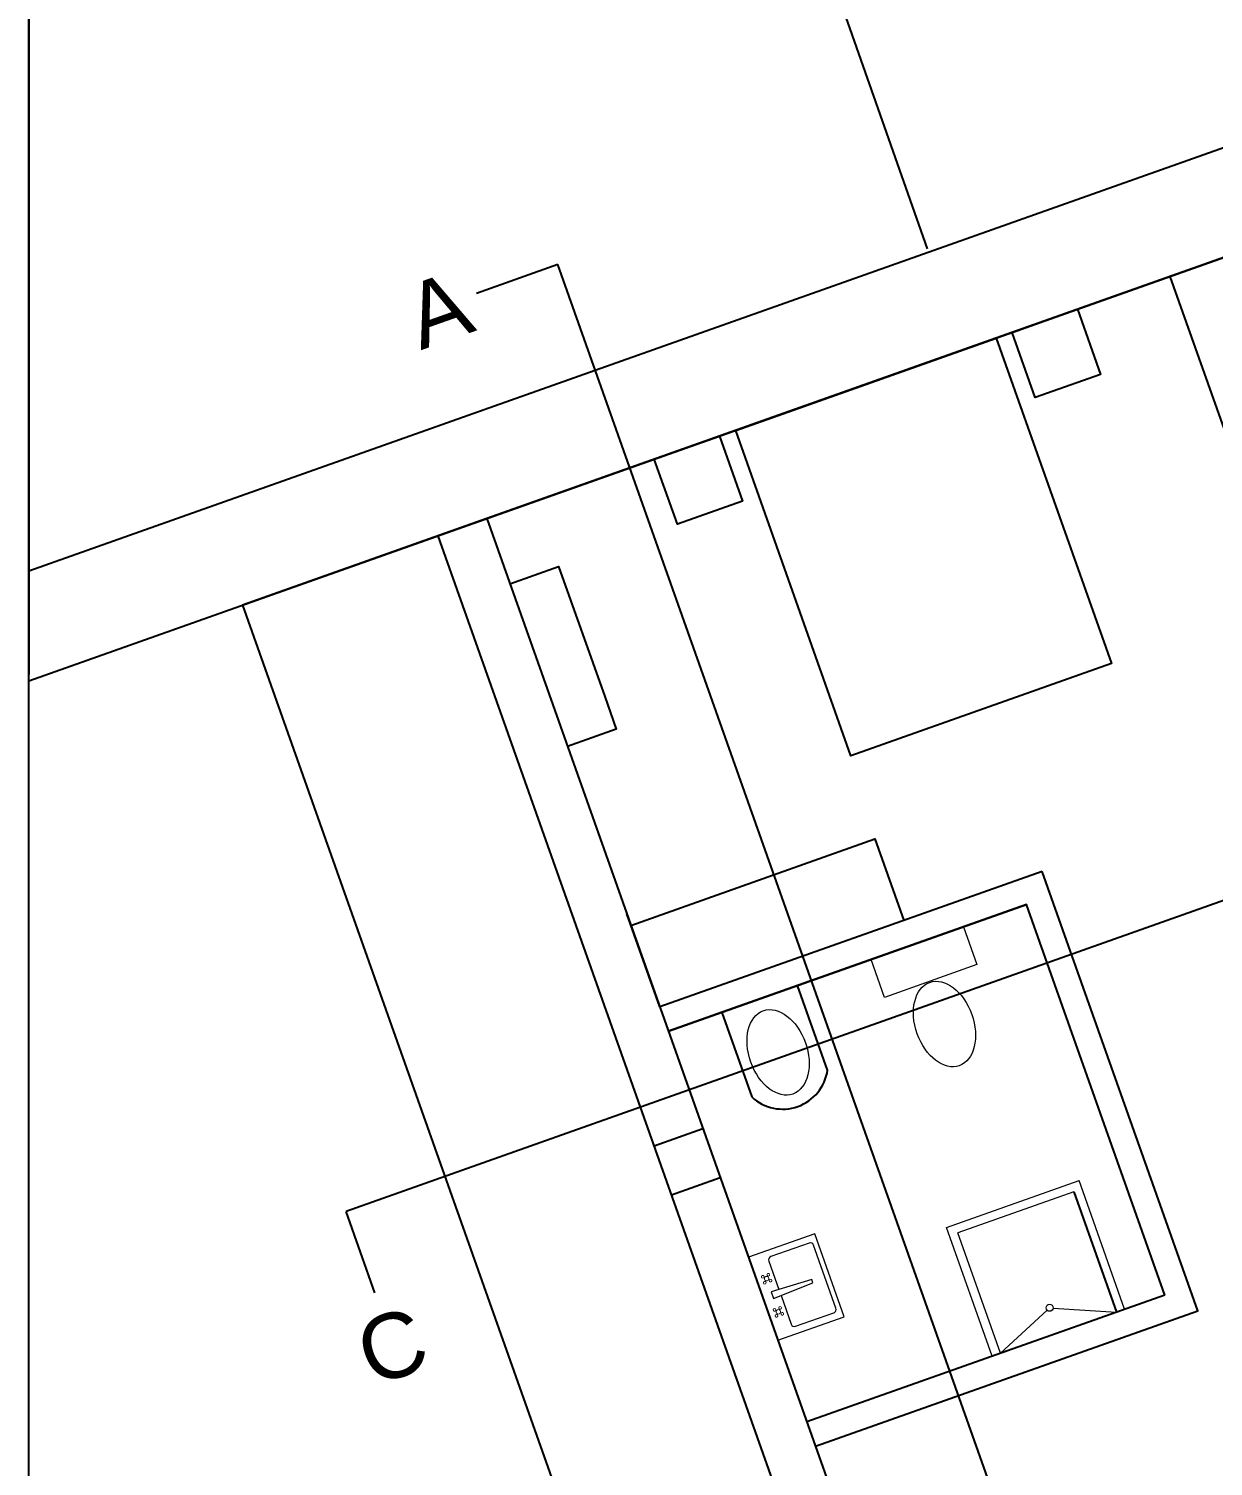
# Model space of a CAD drawing. Header units: centimetres. Extents: x -3096 to 17897, y -3131 to 15798.
# Drawn here: x 1679 to 2365, y 13021 to 13854 of the extents above; entities that cross this region are included whole.
import ezdxf

# ---------------------------------------------------------------- set-up
doc = ezdxf.new("R2010")
doc.units = ezdxf.units.CM
doc.styles.get("Standard").update_dxf_attribs({"font": 'Arial.ttf'})

msp = doc.modelspace()

# ---------------------------------------------------------------- linework, layer by layer
for p, q in [((1679.17, 12279.63), (1679.17, 14279.63)), ((1679.17, 14279.63), (1679.17, 13479.63)), ((1679.17, 13539.63), (3679.17, 14248.25)), ((1679.17, 13475.97), (3679.17, 14184.6)), ((2557.13, 13787.05), (2085.84, 13620.06)), ((3497.51, 13747.78), (1862.99, 13168.65)), ((2415.74, 13736.95), (1944.45, 13569.97)), ((1985.58, 13717.03), (1938.45, 13700.33)), ((2361.93, 12654.84), (1985.58, 13717.03)), ((2475.59, 13328.49), (2340.34, 13710.23)), ((1944.45, 13569.97), (1803.06, 13519.87)), ((1944.45, 13569.97), (2161.53, 12957.29)), ((1944.45, 13569.97), (2194.93, 12863.03)), ((1679.17, 13479.63), (1679.17, 13539.63)), ((1803.06, 13519.87), (2122.01, 12619.7)), ((1679.17, 13419.63), (1679.17, 13479.63)), ((1679.17, 12219.63), (1679.17, 13419.63)), ((2266.15, 13365.68), (2044.64, 13287.19)), ((2044.64, 13287.19), (2025.56, 13341.04)), ((2141.87, 13250.58), (2124.51, 13299.58)), ((2080.62, 13284.02), (2097.98, 13235.03)), ((2069.69, 13216.5), (2041.41, 13206.48)), ((2079.71, 13188.22), (2051.43, 13178.2)), ((2284.55, 13180.09), (2309.24, 13110.41)), ((1879.69, 13121.52), (1862.99, 13168.65)), ((2337.17, 13120.31), (2129.8, 13046.83))]:
    msp.add_line(p, q)
at = {"color": 7, "lineweight": 5}
for p, q in [((2210.76, 13159.36), (2287.56, 13186.57)), ((2284.55, 13180.09), (2217.26, 13156.26)), ((2313.95, 13112.08), (2287.56, 13186.57)), ((2134.46, 13155.83), (2096.01, 13142.21)), ((2151.49, 13107.77), (2134.46, 13155.83)), ((2237.15, 13084.87), (2210.76, 13159.36)), ((2241.96, 13086.57), (2217.26, 13156.26)), ((2131.16, 13150.41), (2109.05, 13142.58)), ((2146.7, 13112.65), (2133.76, 13149.17)), ((2107.81, 13139.98), (2113.66, 13123.46)), ((2114.9, 13119.97), (2120.75, 13103.45)), ((2272.52, 13112.78), (2309.24, 13110.41)), ((2113.04, 13094.15), (2151.49, 13107.77)), ((2123.36, 13102.21), (2145.46, 13110.04)), ((2268.99, 13111.52), (2241.96, 13086.57))]:
    msp.add_line(p, q, dxfattribs=at)
for points in [[(1916.17, 13559.95), (2176.67, 12824.73), (3458.58, 13278.93), (3198.09, 14014.15)], [(2199.72, 13726.12), (2100.31, 14009.17), (2100.31, 14009.17)], [(2248.85, 13677.82), (2286.55, 13691.18), (2299.91, 13653.47), (2262.21, 13640.12), (2248.85, 13677.82)], [(2088.65, 13621.06), (2239.46, 13674.49), (2306.26, 13485.98), (2155.44, 13432.54), (2088.65, 13621.06)], [(2041.52, 13604.36), (2079.22, 13617.72), (2092.58, 13580.02), (2054.88, 13566.66), (2041.52, 13604.36)], [(1957.81, 13532.26), (1986.09, 13542.28), (2012.81, 13466.88), (2019.48, 13448.03), (1991.21, 13438.01)], [(2027.94, 13334.32), (2169.33, 13384.42), (2186.03, 13337.29)], [(2134.81, 13032.69), (2356.32, 13111.18), (2266.15, 13365.68)], [(2049.65, 13273.05), (2257.02, 13346.53), (2257.02, 13346.53)], [(2337.17, 13120.31), (2257.02, 13346.53), (2049.65, 13273.05)]]:
    msp.add_lwpolyline(points)
at = {"lineweight": 0}
msp.add_lwpolyline([(2167.08, 13314.66), (2220.54, 13333.6), (2228.32, 13311.64), (2174.86, 13292.7)], close=True, dxfattribs=at)
at = {"color": 7, "lineweight": 5, "const_width": 0.51}
for points in [[(2103.62, 13130.65, 1), (2105.06, 13131.16, 1)], [(2106.98, 13128.59, 1), (2106.13, 13131, 1)], [(2108.29, 13132.31, -1), (2106.85, 13131.8, -1)], [(2108.59, 13129.36, -1), (2109.1, 13127.92, -1)], [(2105.24, 13128.17, 1), (2105.75, 13126.73, 1)], [(2110.43, 13111.43, 1), (2111.87, 13111.94, 1)], [(2113.79, 13109.37, 1), (2112.94, 13111.77, 1)], [(2115.1, 13113.09, -1), (2113.66, 13112.57, -1)], [(2112.05, 13108.95, 1), (2112.56, 13107.51, 1)], [(2115.4, 13110.14, -1), (2115.92, 13108.7, -1)]]:
    msp.add_lwpolyline(points, format="xyb", close=True, dxfattribs=at)
at = {"color": 7, "lineweight": 5}
msp.add_lwpolyline([(2133.37, 13127.4), (2132.68, 13129.32), (2109.28, 13122.11), (2110.64, 13118.26)], close=True, dxfattribs=at)
msp.add_circle((2270.49, 13112.91), 2.04, dxfattribs=at)
msp.add_arc((2115.87, 13254.25), 26.26, 227.04013, 351.97956)
for centre, start, end in [((2131.84, 13148.49), 19.50985, 109.50985), ((2109.73, 13140.66), 109.50985, 199.50985), ((2144.78, 13111.97), 289.50985, 19.50985), ((2122.67, 13104.13), 199.50985, 289.50985)]:
    msp.add_arc(centre, 2.04, start, end, dxfattribs=at)
at = {"lineweight": 0}
for centre in [(2209.59, 13277.26), (2113.21, 13260.85)]:
    msp.add_ellipse(centre, major_axis=(8.55, -24.13), ratio=0.656103, dxfattribs=at)

# ---------------------------------------------------------------- texts
at = {"char_height": 37.5, "attachment_point": 1, "rotation": 19.50985}
for s, insert in [('A', (1893.66, 13702.74)), ('C', (1865.46, 13102.15))]:
    msp.add_mtext_dynamic_manual_height_columns(s, width=44.0251, gutter_width=12.5, heights=[0], dxfattribs=dict(at, insert=insert))

doc.saveas('drawing.dxf')
